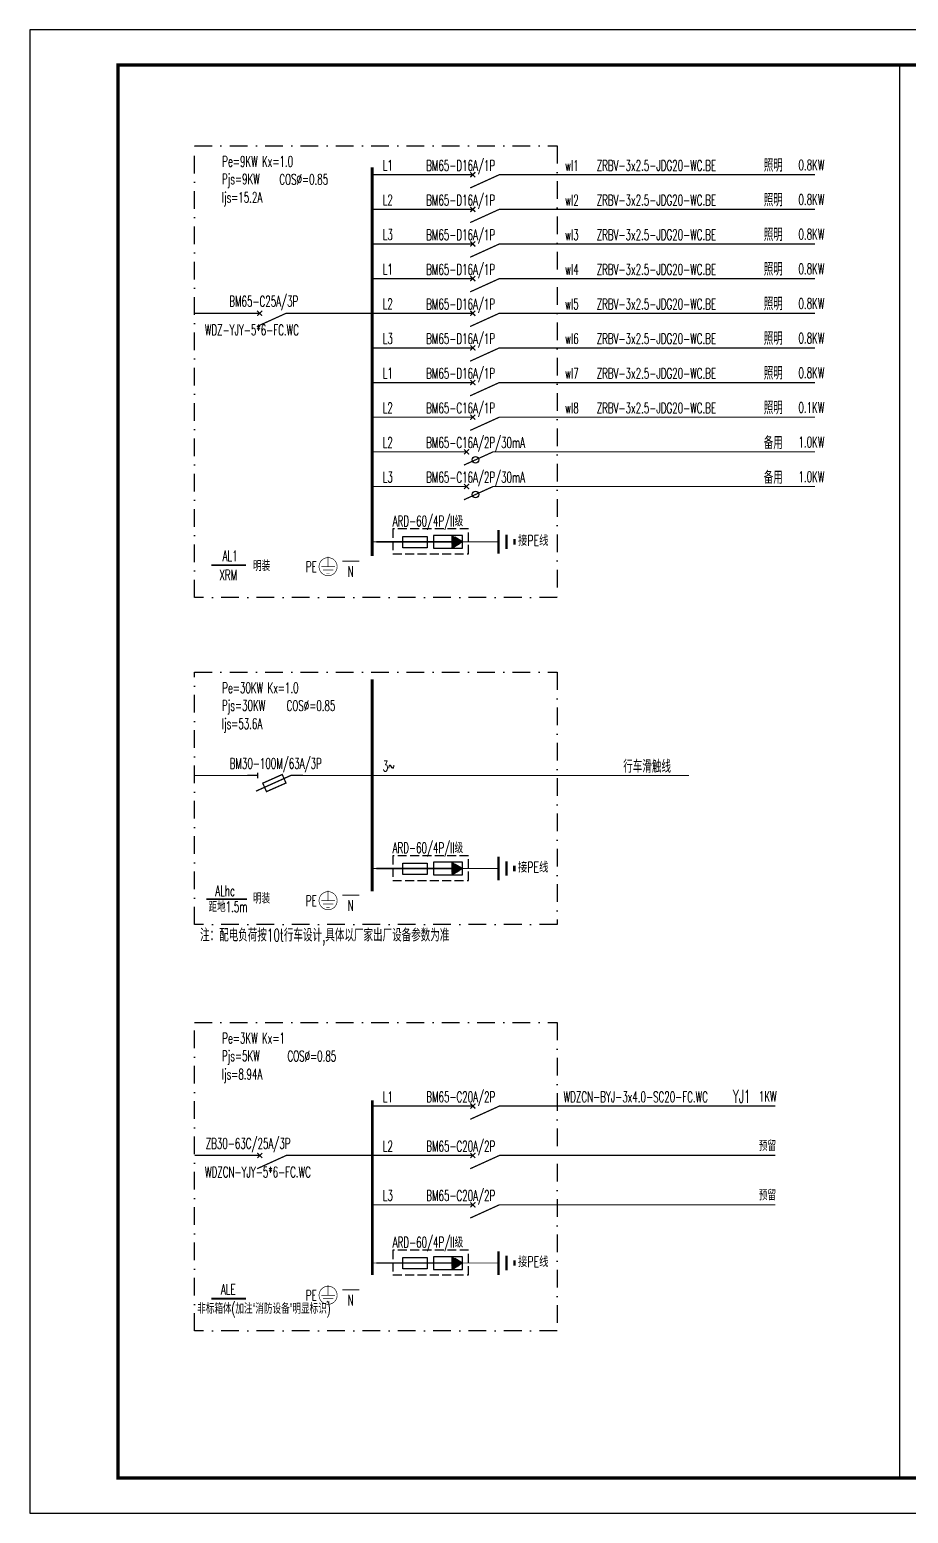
# Model space of a CAD drawing. Extents: x 1728470 to 1835391, y -157368 to 197905.
# Drawn here: x 1728675 to 1753536, y 109229 to 151229 of the extents above; entities that cross this region are included whole.
import ezdxf
from ezdxf.enums import TextEntityAlignment as Align

# ---------------------------------------------------------------- set-up
doc = ezdxf.new("R2010")
doc.units = 0
doc.header["$LTSCALE"] = 1000
doc.header["$MEASUREMENT"] = 0
doc.linetypes.add('DASH', pattern=[0.35, 0.25, -0.1])
doc.linetypes.add('DASHDOTX2', pattern=[2, 1, -0.5, 0, -0.5])
doc.layers.get('0').update_dxf_attribs({"linetype": 'CONTINUOUS'})
for name, color, linetype in [('DOTLN', 2, 'CONTINUOUS'), ('E-SB', 3, 'CONTINUOUS'), ('ELEMENT', 3, 'CONTINUOUS'), ('LZQ', 200, 'CONTINUOUS'), ('PUB_TEXT', 7, 'CONTINUOUS'), ('TEL_TEXT', 7, 'CONTINUOUS'), ('TEL_TITLE', 7, 'CONTINUOUS'), ('WIRE-母线', 6, 'CONTINUOUS'), ('WIRE-照明', 1, 'CONTINUOUS'), ('WIRE-系统', 4, 'CONTINUOUS'), ('XTT', 3, 'CONTINUOUS'), ('电气', 7, 'CONTINUOUS'), ('系统层', 7, 'CONTINUOUS')]:
    doc.layers.add(name, color=color, linetype=linetype)
doc.styles.add('HZTXT', font='txt', dxfattribs={"width": 0.7, "height": 300, "bigfont": 'HZTXT'})
doc.styles.get("Standard").update_dxf_attribs({"font": 'gbenor.shx', "bigfont": 'gbcbig.shx'})
doc.styles.add('STY53', font='COMPLEX', dxfattribs={"width": 0.6, "bigfont": 'HZTXT'})

# ---------------------------------------------------------------- blocks, each defined once
blk = doc.blocks.new('$ELEMENT$00000454')
at = {"const_width": 0.0233}
for points in [[(0, 0), (0, -0.375)], [(-0.25, -0.375), (0.25, -0.375)], [(-0.188, -0.5), (0.188, -0.5)], [(-0.062, -0.625), (0.062, -0.625)]]:
    blk.add_lwpolyline(points, dxfattribs=at)
blk.add_lwpolyline([(0, -0.04, 1), (0, -0.707, 1), (0, -0.04, 1)], format="xyb", dxfattribs=at)
at = {"flags": 9}
blk.add_attdef('S', (0, 0), '', height=0.00000667, dxfattribs=at)
blk = doc.blocks.new('$ELEMENT$00000497')
at = {"const_width": 0.0233}
for points in [[(0, 0), (0, -0.25)], [(0, -1), (0, -0.75), (-0.25, -0.2)], [(-0.047, -0.297), (0.047, -0.203)], [(-0.047, -0.203), (0.047, -0.297)]]:
    blk.add_lwpolyline(points, dxfattribs=at)
at = {"flags": 9}
blk.add_attdef('S', (0, 0), '', height=0.00000667, dxfattribs=at)
blk = doc.blocks.new('$ELEMENT$00000525')
at = {"const_width": 0.0233}
for points in [[(0, 0), (0, -0.25)], [(-0.25, -0.2), (0, -0.75), (0, -1)], [(-0.047, -0.203), (0.047, -0.297)], [(0.047, -0.203), (-0.047, -0.297)]]:
    blk.add_lwpolyline(points, dxfattribs=at)
blk.add_circle((-0.151, -0.417), 0.0615)
at = {"flags": 9}
blk.add_attdef('S', (0, 0), '', height=0.00000667, dxfattribs=at)
blk = doc.blocks.new('$ELEMENT$00000529')
at = {"const_width": 0.0233}
for points in [[(0, 0), (0, -0.183)], [(-0.291, -0.342), (-0.139, -0.275), (0.017, -0.625), (-0.136, -0.693), (-0.291, -0.342)], [(0, -1), (0, -0.78), (-0.283, -0.152)], [(-0.05, -0.183), (0.05, -0.183)]]:
    blk.add_lwpolyline(points, dxfattribs=at)
at = {"flags": 9}
blk.add_attdef('S', (0, 0), '', height=0.00000667, dxfattribs=at)

msp = doc.modelspace()

# ---------------------------------------------------------------- hatches: boundary and pattern name
at = {"layer": '电气'}
h = msp.add_hatch(dxfattribs=at)
h.set_pattern_fill('ANSI31', color=256, scale=100, style=0)
h.set_pattern_definition([(45, (2219466.875, 122676.92), (-7.07106781, 7.07106781), [])])
h.paths.add_polyline_path([(1740924, 136731), (1740621, 136910), (1740621, 136552)])
h = msp.add_hatch(dxfattribs=at)
h.set_pattern_fill('ANSI31', color=256, scale=100, style=0)
h.set_pattern_definition([(45, (2219465.279, 113427.546), (-7.07106781, 7.07106781), [])])
h.paths.add_polyline_path([(1740923, 127482), (1740620, 127661), (1740620, 127303)])
h = msp.add_hatch(dxfattribs=at)
h.set_pattern_fill('ANSI31', color=256, scale=100, style=0)
h.set_pattern_definition([(45, (2219466.876, 102260.503), (-7.07106781, 7.07106781), [])])
h.paths.add_polyline_path([(1740924, 116315), (1740621, 116493), (1740621, 116136)])

# ---------------------------------------------------------------- linework, layer by layer
at = {"color": 250}
msp.add_line((1753285, 150229), (1753285, 110229), dxfattribs=at)
at = {"color": 3, "linetype": 'CONTINUOUS', "const_width": 27}
for points in [[(1740924, 136731), (1741942, 136731)], [(1740923, 127482), (1741941, 127482)], [(1740924, 116315), (1741942, 116315)]]:
    msp.add_lwpolyline(points, dxfattribs=at)
at = {"ltscale": 10, "const_width": 50}
for points in [[(1733813, 136071), (1734800, 136071)], [(1733674, 126615), (1734828, 126615)], [(1733813, 115307), (1734800, 115307)]]:
    msp.add_lwpolyline(points, dxfattribs=at)
at = {"layer": 'DOTLN', "color": 2, "linetype": 'DASH'}
for points in [[(1738951, 136395), (1741093, 136395), (1741093, 137095), (1738951, 137095)], [(1738950, 127145), (1741091, 127145), (1741091, 127845), (1738950, 127845)], [(1738951, 115978), (1741093, 115978), (1741093, 116678), (1738951, 116678)]]:
    msp.add_lwpolyline(points, close=True, dxfattribs=at)
at = {"layer": 'DOTLN', "linetype": 'DASH'}
for points in [[(1740924, 136731), (1740621, 136910), (1740621, 136552), (1740924, 136731)], [(1740923, 127482), (1740620, 127661), (1740620, 127303), (1740923, 127482)], [(1740924, 116315), (1740621, 116493), (1740621, 116136), (1740924, 116315)]]:
    msp.add_lwpolyline(points, dxfattribs=at)
at = {"layer": 'LZQ', "linetype": 'DASHDOTX2', "ltscale": 0.5}
for points in [[(1733338, 147940), (1743596, 147940), (1743596, 135158), (1733338, 135158)], [(1733338, 133039), (1743596, 133039), (1743596, 125894), (1733338, 125894)], [(1733338, 123119), (1743596, 123119), (1743596, 114393), (1733338, 114393)]]:
    msp.add_lwpolyline(points, close=True, dxfattribs=at)
at = {"layer": 'TEL_TITLE'}
msp.add_lwpolyline([(1728675, 109229), (1788075, 109229), (1788075, 151229), (1728675, 151229)], close=True, dxfattribs=at)
at = {"layer": 'TEL_TITLE', "const_width": 100}
msp.add_lwpolyline([(1731175, 110229), (1787075, 110229), (1787075, 150229), (1731175, 150229)], close=True, dxfattribs=at)
at = {"layer": 'WIRE-母线', "ltscale": 10, "const_width": 80}
for points in [[(1738366, 147330), (1738366, 136333)], [(1738366, 132836), (1738366, 126840)], [(1738368, 120920), (1738368, 115977)]]:
    msp.add_lwpolyline(points, dxfattribs=at)
at = {"layer": 'WIRE-照明', "const_width": 40}
for points in [[(1740100, 136731), (1740621, 136731)], [(1740098, 127482), (1740620, 127482)], [(1740100, 116315), (1740621, 116315)]]:
    msp.add_lwpolyline(points, dxfattribs=at)
at = {"layer": 'WIRE-系统', "ltscale": 10}
for points, const_width in [([(1738365, 147123), (1740838, 147123)], 35), ([(1742163, 147123), (1750896, 147123)], 35), ([(1738365, 146143), (1740838, 146143)], 35), ([(1742163, 146143), (1750896, 146143)], 35), ([(1738365, 145162), (1740838, 145162)], 35), ([(1742163, 145162), (1750896, 145162)], 35), ([(1738365, 144181), (1740838, 144181)], 35), ([(1742163, 144181), (1750896, 144181)], 35), ([(1738365, 143201), (1740838, 143201)], 35), ([(1742163, 143201), (1750896, 143201)], 35), ([(1738365, 142220), (1740838, 142220)], 35), ([(1742163, 142220), (1750896, 142220)], 35), ([(1738365, 141239), (1740838, 141239)], 35), ([(1742163, 141239), (1750896, 141239)], 35), ([(1738365, 140259), (1740838, 140259)], 35), ([(1742163, 140259), (1750896, 140259)], 35), ([(1738365, 139278), (1740838, 139278)], 35), ([(1742163, 139278), (1750896, 139278)], 35), ([(1738365, 138297), (1740838, 138297)], 35), ([(1742163, 138297), (1750896, 138297)], 35), ([(1737519, 136184), (1737999, 136184)], 28), ([(1738366, 130117), (1747326, 130117)], 35), ([(1737519, 126728), (1737999, 126728)], 28), ([(1738368, 120758), (1740841, 120758)], 35), ([(1742341, 120758), (1749776, 120758)], 35), ([(1738368, 119360), (1740841, 119360)], 35), ([(1742341, 119360), (1749776, 119360)], 35), ([(1738368, 117963), (1740841, 117963)], 35), ([(1742341, 117963), (1749776, 117963)], 35), ([(1737519, 115559), (1737999, 115559)], 28)]:
    msp.add_lwpolyline(points, dxfattribs=dict(at, const_width=const_width))
at = {"layer": 'WIRE-系统', "const_width": 35}
for points in [[(1734994, 143201), (1733335, 143201)], [(1736119, 143201), (1738363, 143201)], [(1734981, 130117), (1733336, 130117)], [(1736106, 130117), (1738365, 130117)], [(1734999, 119360), (1733339, 119360)], [(1736124, 119360), (1738368, 119360)]]:
    msp.add_lwpolyline(points, dxfattribs=at)
at = {"layer": 'XTT', "color": 3, "linetype": 'CONTINUOUS'}
for points, const_width in [([(1738366, 136731), (1740100, 136731)], 27), ([(1738487, 136731), (1740100, 136731)], 40), ([(1738365, 127482), (1740098, 127482)], 27), ([(1738485, 127482), (1740098, 127482)], 40), ([(1738366, 116315), (1740100, 116315)], 27), ([(1738487, 116315), (1740100, 116315)], 40)]:
    msp.add_lwpolyline(points, dxfattribs=dict(at, const_width=const_width))
at = {"layer": '电气', "const_width": 72}
for points in [[(1741942, 136397), (1741942, 137065)], [(1742167, 136525), (1742167, 136937)], [(1742392, 136654), (1742392, 136808)], [(1741941, 127147), (1741941, 127816)], [(1742166, 127276), (1742166, 127687)], [(1742391, 127404), (1742391, 127559)], [(1741942, 115980), (1741942, 116649)], [(1742167, 116109), (1742167, 116520)], [(1742392, 116237), (1742392, 116392)]]:
    msp.add_lwpolyline(points, dxfattribs=at)
at = {"layer": '电气'}
for points in [[(1739231, 136884), (1739922, 136884), (1739922, 136565), (1739231, 136565)], [(1739229, 127635), (1739920, 127635), (1739920, 127316), (1739229, 127316)], [(1739231, 116468), (1739922, 116468), (1739922, 116148), (1739231, 116148)]]:
    msp.add_lwpolyline(points, close=True, dxfattribs=at)
at = {"layer": '系统层', "color": 1, "linetype": 'CONTINUOUS'}
for points in [[(1740100, 136552), (1740924, 136552), (1740924, 136910), (1740100, 136910)], [(1740098, 127303), (1740923, 127303), (1740923, 127661), (1740098, 127661)], [(1740100, 116136), (1740924, 116136), (1740924, 116493), (1740100, 116493)]]:
    msp.add_lwpolyline(points, close=True, dxfattribs=at)

# ---------------------------------------------------------------- block references
at = {"layer": 'E-SB', "xscale": 1573.714285714319, "yscale": 1573.714285714319, "zscale": 1573.714285714286, "rotation": 90}
msp.add_blockref('$ELEMENT$00000529', (1734837, 130117), dxfattribs=at)
at = {"layer": 'ELEMENT', "ltscale": 10, "xscale": 1500, "yscale": 1500, "rotation": 89.99999999089307}
for p in [(1740838, 147123), (1740838, 146143), (1740838, 145162), (1740838, 144181), (1734806, 143201), (1740838, 143201), (1740838, 142220), (1740838, 141239), (1740838, 140259), (1740841, 120758), (1734811, 119360), (1740841, 119360), (1740841, 117963)]:
    msp.add_blockref('$ELEMENT$00000497', p, dxfattribs=at)
at = {"layer": 'ELEMENT', "xscale": 1500, "yscale": 1500, "rotation": 89.99999999089307}
for p in [(1740663, 139278), (1740663, 138297)]:
    msp.add_blockref('$ELEMENT$00000525', p, dxfattribs=at)
at = {"layer": 'ELEMENT', "ltscale": 100, "xscale": 768, "yscale": 768, "zscale": 768}
for p in [(1737119, 136314), (1737119, 126858), (1737119, 115689)]:
    msp.add_blockref('$ELEMENT$00000454', p, dxfattribs=at)

# ---------------------------------------------------------------- texts
at = {"layer": 'PUB_TEXT', "color": 7, "ltscale": 10, "style": 'STY53', "width": 0.6}
for s, height, p in [('Pe=9KW Kx=1.0', 300, (1734123, 147350)), ('L1', 300, (1738664, 147238)), ('BM65-D16A/1P', 300, (1739893, 147234)), ('wl1', 300, (1743825, 147235)), ('ZRBV-3x2.5-JDG20-WC.BE', 300, (1744719, 147234)), ('0.8KW', 300, (1750428, 147249)), ('Pjs=9KW', 300, (1734114, 146851)), ('COS%%C=0.85', 300, (1735739, 146843)), ('Ijs=15.2A', 300, (1734108, 146333)), ('BM65-D16A/1P', 300, (1739893, 146253)), ('L2', 300, (1738664, 146257)), ('wl2', 300, (1743825, 146254)), ('ZRBV-3x2.5-JDG20-WC.BE', 300, (1744719, 146253)), ('0.8KW', 300, (1750428, 146268)), ('L3', 300, (1738664, 145277)), ('BM65-D16A/1P', 300, (1739893, 145273)), ('wl3', 300, (1743825, 145273)), ('ZRBV-3x2.5-JDG20-WC.BE', 300, (1744719, 145273)), ('0.8KW', 300, (1750428, 145288)), ('L1', 300, (1738664, 144296)), ('BM65-D16A/1P', 300, (1739893, 144292)), ('wl4', 300, (1743825, 144293)), ('ZRBV-3x2.5-JDG20-WC.BE', 300, (1744719, 144292)), ('0.8KW', 300, (1750428, 144307)), ('BM65-C25A/3P', 300, (1734323, 143390)), ('BM65-D16A/1P', 300, (1739893, 143311)), ('L2', 300, (1738664, 143315)), ('wl5', 300, (1743825, 143312)), ('ZRBV-3x2.5-JDG20-WC.BE', 300, (1744719, 143311)), ('0.8KW', 300, (1750428, 143326)), ('WDZ-YJY-5*6-FC.WC', 300, (1733632, 142579)), ('L3', 300, (1738664, 142335)), ('BM65-D16A/1P', 300, (1739893, 142331)), ('wl6', 300, (1743825, 142331)), ('ZRBV-3x2.5-JDG20-WC.BE', 300, (1744719, 142331)), ('0.8KW', 300, (1750428, 142346)), ('L1', 300, (1738664, 141354)), ('BM65-D16A/1P', 300, (1739893, 141350)), ('wl7', 300, (1743825, 141351)), ('ZRBV-3x2.5-JDG20-WC.BE', 300, (1744719, 141350)), ('0.8KW', 300, (1750428, 141365)), ('BM65-C16A/1P', 300, (1739893, 140369)), ('L2', 300, (1738664, 140373)), ('wl8', 300, (1743825, 140370)), ('ZRBV-3x2.5-JDG20-WC.BE', 300, (1744719, 140369)), ('0.1KW', 300, (1750428, 140384)), ('L2', 300, (1738664, 139393)), ('BM65-C16A/2P/30mA', 300, (1739893, 139389)), ('1.0KW', 300, (1750428, 139404)), ('L3', 300, (1738664, 138412)), ('BM65-C16A/2P/30mA', 300, (1739893, 138408)), ('1.0KW', 300, (1750428, 138423)), ('ARD-60/4P/II级', 300, (1738947, 137169)), ('AL1', 300, (1734134, 136184)), ('明装', 300, (1734996, 135902)), ('XRM', 300, (1734043, 135641)), ('Pe=30KW Kx=1.0', 300, (1734123, 132449)), ('Pjs=30KW', 300, (1734114, 131950)), ('COS%%C=0.85', 300, (1735945, 131942)), ('Ijs=53.6A', 300, (1734108, 131432)), ('BM30-100M/63A/3P', 300, (1734333, 130307)), ('3~', 300, (1738664, 130233)), ('ARD-60/4P/II级', 300, (1738945, 127919)), ('ALhc', 300, (1733928, 126703)), ('距地1.5m', 300, (1733735, 126251)), ('明装', 300, (1734994, 126491)), ('注：配电负荷按10t行车设计,具体以厂家出厂设备参数为准', 360, (1733496, 125416)), ('Pe=3KW Kx=1', 300, (1734123, 122529)), ('Pjs=5KW', 300, (1734114, 122030)), ('COS%%C=0.85', 300, (1735968, 122022)), ('Ijs=8.94A', 300, (1734108, 121512)), ('L1', 300, (1738668, 120872)), ('BM65-C20A/2P', 300, (1739896, 120868)), ('WDZCN-BYJ-3x4.0-SC20-FC.WC', 300, (1743785, 120868)), ('1KW', 300, (1749308, 120883)), ('ZB30-63C/25A/3P', 300, (1733656, 119550)), ('L2', 300, (1738668, 119475)), ('BM65-C20A/2P', 300, (1739896, 119471)), ('预留', 300, (1749308, 119486)), ('WDZCN-YJY-5*6-FC.WC', 300, (1733637, 118739)), ('L3', 300, (1738668, 118078)), ('BM65-C20A/2P', 300, (1739896, 118074)), ('预留', 300, (1749308, 118089)), ('ARD-60/4P/II级', 300, (1738947, 116752)), ('ALE', 300, (1734088, 115420)), ('非标箱体(加注“消防设备”明显标识)', 300, (1733415, 114877))]:
    msp.add_text(s, height=height, dxfattribs=at).set_placement(p)
for s, p in [('照明', (1749716, 147399)), ('照明', (1749716, 146418)), ('照明', (1749716, 145437)), ('照明', (1749716, 144457)), ('照明', (1749716, 143476)), ('照明', (1749716, 142495)), ('照明', (1749716, 141514)), ('照明', (1749716, 140534)), ('备用', (1749716, 139553)), ('备用', (1749716, 138572)), ('行车滑触线', (1746146, 130392)), ('YJ1', (1748823, 121033))]:
    msp.add_text(s, height=360, dxfattribs=at).set_placement(p, align=Align.MIDDLE)
for s, p in [('PE', (1736645, 135876)), ('N', (1737756, 135741)), ('PE', (1736645, 126420)), ('N', (1737756, 126285)), ('PE', (1736645, 115251)), ('N', (1737756, 115116))]:
    msp.add_text(s, height=300, dxfattribs=at).set_placement(p, align=Align.CENTER)
at = {"layer": 'TEL_TEXT', "color": 7, "style": 'HZTXT', "width": 0.65}
for p in [(1742493, 136618), (1742491, 127369), (1742493, 116202)]:
    msp.add_text('接PE线', height=300, dxfattribs=at).set_placement(p)

doc.saveas('drawing.dxf')
